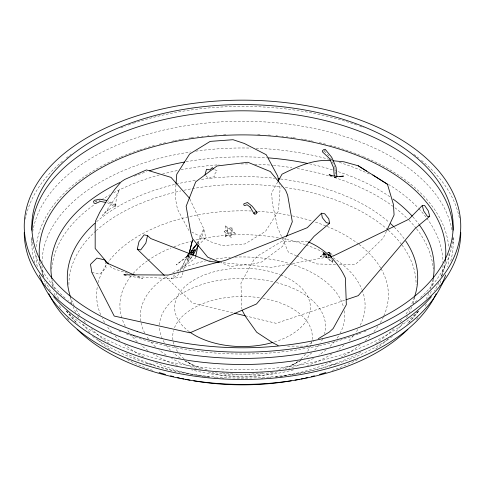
<?xml version="1.0" encoding="UTF-8"?>
<svg xmlns="http://www.w3.org/2000/svg" width="485" height="485" viewBox="0 0 485 485"><rect width="100%" height="100%" fill="white"/><g stroke="black" fill="none" stroke-linecap="round" stroke-linejoin="round"><path stroke-width="0.36" stroke-dasharray="2.42 1.82" d="M188.089 254.88L187.756 260.493L189.338 257.189L190.005 258.256L190.957 256.013M175.982 184.682L175.091 196.619L177.462 209.193L188.962 230.599M115.539 205.737L116.515 197.219L119.365 189.459C115.06 198.886 109.258 207.635 102.42 215.419L108.258 209.866L107.1 210.623L115.539 205.737A22.571 10.743 37.3 0 0 107.415 201.681M195.564 256.886L195.249 258.317L182.354 267.568L192.387 256.219L184.433 266.665L183.142 271.8M198.365 244.004L198.674 242.573L198.05 243.937M182.954 272.534L181.851 276.935L171.114 278.76L138.207 276.759L135.351 275.819M228.429 234.819L230.999 237.729L230.302 234.146L229.023 232.691L228.429 234.819L225.149 236.88L226.174 233.152L227.889 231.854L226.865 231.115L224.112 231.666L226.174 233.152M225.149 236.88L227.38 233.721L227.889 231.854M330.194 258.099L328.333 257.329L325.89 257.765L326.878 254.292M230.302 234.146L230.751 232.624L232.46 232.036L235.31 233.515L231.897 234.698L230.999 237.729M187.028 256.371C188.125 250.921 190.15 260.099 187.756 260.493L187.028 256.371L188.744 253.849M440.968 277.087L445.976 263.907M286.011 237.838L282.731 246.222L261.494 262.064L253.703 263.895L230.145 266.465L220.633 262.531M197.092 243.585L203.755 228.768L189.496 198.213M386.442 231.26L383.259 238.056L361.955 258.76L355.469 264.21L337.093 264.428M178.71 273.564L177.728 275.48L171.114 278.76L174.624 274.849M180.026 271.012L184.991 261.057L188.829 254.704L176.194 264.949L188.701 255.48M325.89 257.765L324.986 256.389L326.138 254.164M189.065 257.032L190.193 254.983M277.729 181.911L271.661 192.83L272.34 203.379L277.826 228.023L281.464 236.334M197.589 243.07L202.397 235.946L203.755 228.768L205.864 237.759L199.086 244.501M115.812 204.779L115.212 205.573L114.939 206.531L115.266 206.695L116.145 204.949L108.149 200.954M325.496 253.613L324.077 255.292L320.427 256.456L324.15 253.637L326.423 253.606M408.449 322.81L418.555 310.94M224.112 231.666L225.913 230.193L225.41 225.943L227.507 228.253L229.314 229.393L231.03 228.956L232.454 227.35L232.479 230.799L235.31 233.515M177.637 271.497L182.651 265.907L187.653 254.643L189.004 257.044M323.737 151.435L325.156 150.186M226.865 231.115L227.762 230.375L227.507 228.253M324.974 252.636L322.088 254.461L324.077 255.292L325.853 254.17M227.38 233.721L229.023 232.691M306.096 346.096L313.85 341.41M291.855 365.296L301.227 360.27M325.665 253.982L320.427 256.456L324.986 256.389M344.689 300.227L276.129 323.325L246.04 316.008M225.41 225.943L229.011 228.229L232.454 227.35M325.55 253.582L322.088 254.461L325.871 254.528M330.103 365.326L338.312 363.307M288.817 264.216L271.764 267.374L220.899 262.512M292.522 263.531L328.848 256.808M334.383 176.934L335.693 177.486L337.821 177.104M329.964 253.934L331.34 253.8L333.825 255.928M327.387 252.649L330.903 252.497L327.539 252.643M307.781 241.627L281.191 241.712L257.941 255.777L254.128 259.275L240.954 283.088L241.869 309.06M287.635 346.157L305.362 346.096M335.614 264.416L317.014 263.979L297.147 256.171M324.677 253.218L323.362 252.697L324.956 254.146L326.047 254.182L327.963 256.868L330.582 258.008L332.801 261.47C328.63 261.106 326.235 256.571 323.719 253.685L329.473 259.821L332.589 262.258L330.934 261.118M231.03 228.956L231.048 230.678L232.479 230.799M225.913 230.193L227.762 230.375M128.955 275.832L142.723 278.723L135.849 275.71M91.847 272.424L99.649 274.243L106.088 267.981L105.215 262.84M232.83 312.795L192.472 302.979L164.851 275.965M146.688 363.307L154.897 365.326M324.956 254.146L326.363 254.498M127.494 273.243L111.786 268.084L109.834 265.774M328.424 252.606L331.34 253.8M214.813 169.756L217.171 170.708L214.764 174.036L214.291 176.879L211.333 176.995L208.617 178.456L204.991 174.909M296.481 255.874L288.436 252.267L281.767 237.026M107.318 202.73L115.266 206.695M191.605 231.963L210.811 241.845L222.142 245.616L244.961 243.943L265.562 231.303L278.42 211.084L280.094 188.707L279.117 183.53M328.933 253.728L331.546 255.086M184.397 360.604L193.145 365.296M231.048 230.678L232.46 232.036M324.416 151.144L329.679 156.891M66.445 310.94L76.551 322.81A191.623 110.635 0 0 0 78.03 324.265M323.362 252.697L325.441 255.989M329.26 253.091L329.958 254.225M187.822 254.716L190.005 258.256M230.751 232.624L231.897 234.698M330.637 157.934L334.504 166.785M39.024 263.907L44.032 277.087M332.31 260.154L332.801 261.47M95.897 200.699L96.424 202.354M229.011 228.229L229.314 229.393M334.802 167.464L335.693 177.486M328.236 256.025L328.333 257.329M453.154 237.644L453.154 242.864M31.846 237.644L31.846 242.864M95.018 201.833A22.571 10.743 37.3 0 1 100.134 200.293M414.778 296.972A173.6 100.225 0 0 1 412.996 303.477M411.698 307.041A173.6 100.225 0 0 1 409.279 312.431M407.618 315.559A173.6 100.225 0 0 1 406.157 318.045M402.883 322.968A173.6 100.225 0 0 1 395.045 332.455M387.691 339.561A173.6 100.225 0 0 1 375.245 349.2M357.657 359.615A173.6 100.225 0 0 1 332.286 370.394M152.714 370.394A173.6 100.225 0 0 1 127.343 359.615M109.755 349.2A173.6 100.225 0 0 1 97.309 339.561M89.955 332.455A173.6 100.225 0 0 1 82.117 322.968M78.843 318.045A173.6 100.225 0 0 1 77.382 315.559M75.721 312.431A173.6 100.225 0 0 1 73.302 307.041M72.004 303.477A173.6 100.225 0 0 1 70.222 296.972M68.9 284.616A173.6 100.225 0 0 1 95.709 231.109M96.236 230.624A173.6 100.225 0 0 1 180.911 190.908M183.912 190.265A173.6 100.225 0 0 1 281.597 186.961M285.253 187.477A173.6 100.225 0 0 1 387.691 229.666M388.23 230.145A173.6 100.225 0 0 1 401.544 244.44M401.998 245.04A173.6 100.225 0 0 1 416.1 284.616M433.25 279.324A190.957 110.247 0 0 1 432.068 287.459M431.183 291.145A190.957 110.247 0 0 1 429.843 295.535M426.357 303.962A190.957 110.247 0 0 1 424.411 307.714M418.034 317.584A190.957 110.247 0 0 1 416.191 319.997M68.809 319.997A190.957 110.247 0 0 1 66.966 317.584M60.589 307.714A190.957 110.247 0 0 1 58.643 303.962M55.157 295.535A190.957 110.247 0 0 1 53.817 291.145M52.932 287.459A190.957 110.247 0 0 1 51.749 279.324M51.749 269.029A190.957 110.247 0 0 1 94.987 204.167M101.413 199.881A190.957 110.247 0 0 1 109.907 194.837M113.66 192.8A190.957 110.247 0 0 1 159.601 174.855M162.481 174.073A190.957 110.247 0 0 1 177.977 170.411M180.984 169.805A190.957 110.247 0 0 1 219.087 164.761M241.003 163.93A190.957 110.247 0 0 1 249.266 163.997M254.558 164.148A190.957 110.247 0 0 1 272.703 165.312M273.449 165.385A190.957 110.247 0 0 1 291.921 167.683M297.226 168.55A190.957 110.247 0 0 1 394.299 207.289M394.893 207.738A190.957 110.247 0 0 1 407.873 219.05M408.988 220.178A190.957 110.247 0 0 1 416.191 228.356M416.657 228.956A190.957 110.247 0 0 1 433.25 269.029M452.966 237.717A210.654 121.62 0 0 1 450.304 262.791M34.696 262.791A210.654 121.62 0 0 1 32.034 237.717M32.719 231.8A210.654 121.62 0 0 1 242.5 121.244A210.654 121.62 0 0 1 452.281 231.8M383.411 316.85A145.882 84.226 0 0 1 380.373 322.574M377.936 326.35A145.882 84.226 0 0 1 373.189 332.474M369.97 336.014A145.882 84.226 0 0 1 365.296 340.525M360.3 344.732A145.882 84.226 0 0 1 341.301 357.021M331.31 361.871A145.882 84.226 0 0 1 278.063 376.736M277.323 376.839A145.882 84.226 0 0 1 275.844 377.045M209.156 377.045A145.882 84.226 0 0 1 207.677 376.839M206.937 376.736A145.882 84.226 0 0 1 153.69 361.871M143.699 357.021A145.882 84.226 0 0 1 124.7 344.732M119.704 340.525A145.882 84.226 0 0 1 115.03 336.014M111.811 332.474A145.882 84.226 0 0 1 107.064 326.35M104.627 322.574A145.882 84.226 0 0 1 102.202 318.124M100.656 314.729A145.882 84.226 0 0 1 97.552 285.526M98.225 282.591A145.882 84.226 0 0 1 106.633 264.38M107.064 263.755A145.882 84.226 0 0 1 251.618 210.993M257.729 211.284A145.882 84.226 0 0 1 291.612 215.74M292.364 215.898A145.882 84.226 0 0 1 311.994 220.996M315.444 222.112A145.882 84.226 0 0 1 326.387 226.143M327.096 226.434A145.882 84.226 0 0 1 358.536 244.004M359.13 244.458A145.882 84.226 0 0 1 380.743 268.156M381.113 268.793A145.882 84.226 0 0 1 383.732 316.147M362.131 290.03A122.59 70.78 0 0 1 359.652 326.332M357.839 329.473A122.59 70.78 0 0 1 355.76 332.571M353.432 335.614A122.59 70.78 0 0 1 347.69 341.834M344.041 345.144A122.59 70.78 0 0 1 337.014 350.564M331.873 353.935A122.59 70.78 0 0 1 307.484 365.502M293.383 369.879A122.59 70.78 0 0 1 191.617 369.879M177.516 365.502A122.59 70.78 0 0 1 153.127 353.935M147.986 350.564A122.59 70.78 0 0 1 140.959 345.144M137.31 341.834A122.59 70.78 0 0 1 131.568 335.614M129.24 332.571A122.59 70.78 0 0 1 127.161 329.473M125.348 326.332A122.59 70.78 0 0 1 122.087 318.766M121.85 318.039A122.59 70.78 0 0 1 131.083 275.965M133.078 273.576A122.59 70.78 0 0 1 147.361 260.851M147.986 260.415A122.59 70.78 0 0 1 171.023 247.987M173.879 246.841A122.59 70.78 0 0 1 190.902 241.287M195.952 240.014A122.59 70.78 0 0 1 278.711 237.868M282.428 238.571A122.59 70.78 0 0 1 305.277 244.695M306.017 244.949A122.59 70.78 0 0 1 324.811 253.037M333.189 257.862A122.59 70.78 0 0 1 361.846 289.309M276.438 282.597A83.056 47.954 0 0 1 324.568 333.722M322.725 338.772A83.056 47.954 0 0 1 320.682 342.543M319.009 345.017A83.056 47.954 0 0 1 314.425 350.34M311.843 352.753A83.056 47.954 0 0 1 304.604 358.203M300.615 360.622A83.056 47.954 0 0 1 277.85 369.752M262.555 372.892A83.056 47.954 0 0 1 221.002 372.68M207.15 369.752A83.056 47.954 0 0 1 184.385 360.622M180.396 358.203A83.056 47.954 0 0 1 173.157 352.753M170.575 350.34A83.056 47.954 0 0 1 165.991 345.017M164.318 342.543A83.056 47.954 0 0 1 162.578 339.403M162.275 338.772A83.056 47.954 0 0 1 159.456 327.096M159.486 324.895A83.056 47.954 0 0 1 273.558 281.888M262.84 298.251A69.798 40.297 0 0 1 307.411 351.607M305.586 354.038A69.798 40.297 0 0 1 300.942 358.827M298.166 361.107A69.798 40.297 0 0 1 283.937 369.224M277.396 371.698A69.798 40.297 0 0 1 207.604 371.698M201.063 369.224A69.798 40.297 0 0 1 186.834 361.107M184.058 358.827A69.798 40.297 0 0 1 179.414 354.038M177.589 351.607A69.798 40.297 0 0 1 173.563 330.491M174.497 327.727A69.798 40.297 0 0 1 260.566 297.875M344.271 310.8A102.159 58.982 0 0 1 340.264 333.031M338.506 336.087A102.159 58.982 0 0 1 336.445 339.094M334.601 341.446A102.159 58.982 0 0 1 329.461 346.878M326.199 349.746A102.159 58.982 0 0 1 318.797 355.147M313.516 358.324A102.159 58.982 0 0 1 288.763 368.509M272.691 372.274A102.159 58.982 0 0 1 212.309 372.274M196.237 368.509A102.159 58.982 0 0 1 171.484 358.324M166.203 355.147A102.159 58.982 0 0 1 158.801 349.746M155.54 346.878A102.159 58.982 0 0 1 150.398 341.446M148.555 339.094A102.159 58.982 0 0 1 146.494 336.087M144.736 333.031A102.159 58.982 0 0 1 140.85 321.785M140.729 321.052A102.159 58.982 0 0 1 167.537 275.856M172.727 272.843A102.159 58.982 0 0 1 205.61 260.924M209.314 260.142A102.159 58.982 0 0 1 210.811 259.857M216.061 258.954A102.159 58.982 0 0 1 230.308 257.365M234.892 257.111A102.159 58.982 0 0 1 289.466 263.549M290.157 263.755A102.159 58.982 0 0 1 343.513 307.126M452.966 237.577A210.654 121.62 0 0 1 452.687 240.53M452.596 241.275A210.654 121.62 0 0 1 419.84 298.063M417.136 300.439A210.654 121.62 0 0 1 413.171 303.713M366.151 330.891A210.654 121.62 0 0 1 364.005 331.776M361.119 332.934A210.654 121.62 0 0 1 358.936 333.777M358.203 334.056A210.654 121.62 0 0 1 137.176 337.754M136.424 337.499A210.654 121.62 0 0 1 125.336 333.498M120.995 331.776A210.654 121.62 0 0 1 118.849 330.891M71.828 303.713A210.654 121.62 0 0 1 67.864 300.439M65.16 298.063A210.654 121.62 0 0 1 32.234 239.79M32.162 239.05A210.654 121.62 0 0 1 32.034 237.577M414.329 297.487A175.206 101.153 0 0 1 410.819 305.799M409.492 308.327A175.206 101.153 0 0 1 405.236 315.201M401.592 320.094A175.206 101.153 0 0 1 399.616 322.489M393.735 328.794A175.206 101.153 0 0 1 375.826 343.35M360.798 352.34A175.206 101.153 0 0 1 288.599 375.311M287.126 375.542A175.206 101.153 0 0 1 283.513 376.069M282.779 376.166A175.206 101.153 0 0 1 280.591 376.457M277.65 376.821A175.206 101.153 0 0 1 275.438 377.075M270.976 377.53A175.206 101.153 0 0 1 269.484 377.669M262.743 378.203A175.206 101.153 0 0 1 261.239 378.3M223.761 378.3A175.206 101.153 0 0 1 222.257 378.203M215.516 377.669A175.206 101.153 0 0 1 214.024 377.53M209.562 377.075A175.206 101.153 0 0 1 207.35 376.821M204.409 376.457A175.206 101.153 0 0 1 200.766 375.966M200.038 375.863A175.206 101.153 0 0 1 197.152 375.432M196.401 375.311A175.206 101.153 0 0 1 124.202 352.34M109.174 343.35A175.206 101.153 0 0 1 91.265 328.794M85.384 322.489A175.206 101.153 0 0 1 83.408 320.094M79.764 315.201A175.206 101.153 0 0 1 75.508 308.327M74.181 305.799A175.206 101.153 0 0 1 70.671 297.487M96.521 221.79A175.206 101.153 0 0 1 175.455 184.27M176.188 184.1A175.206 101.153 0 0 1 195.643 180.256M201.487 179.383A175.206 101.153 0 0 1 274.692 178.292M280.591 178.989A175.206 101.153 0 0 1 389.031 222.269M394.232 227.15A175.206 101.153 0 0 1 404.805 239.632M280.724 274.977A67.888 39.194 0 0 1 273.746 342.161M189.253 331.679A67.888 39.194 0 0 1 192.539 280.833A67.888 39.194 0 0 1 280.021 274.704M442.993 265.204A200.505 115.763 0 0 1 441.829 276.268M440.847 280.688A200.505 115.763 0 0 1 439.331 285.81M45.669 285.81A200.505 115.763 0 0 1 44.153 280.688M43.171 276.268A200.505 115.763 0 0 1 42.007 265.204M41.995 263.009A200.505 115.763 0 0 1 190.605 151.92M195.722 151.168A200.505 115.763 0 0 1 250.812 148.077M256.128 148.246A200.505 115.763 0 0 1 328.721 159.225M329.442 159.426A200.505 115.763 0 0 1 331.588 160.032M339.324 162.366A200.505 115.763 0 0 1 370.067 174.43M388.388 184.324A200.505 115.763 0 0 1 418.361 208.138M418.907 208.714A200.505 115.763 0 0 1 426.4 217.607M426.855 218.22A200.505 115.763 0 0 1 443.005 263.009M433.02 279.342A191.623 110.635 0 0 1 430.492 288.927M428.849 293.273A191.623 110.635 0 0 1 426.37 298.645M418.646 311.055A191.623 110.635 0 0 1 406.97 324.265M392.395 336.42A191.623 110.635 0 0 1 92.605 336.42M75.987 322.246A191.623 110.635 0 0 1 66.354 311.055M58.63 298.645A191.623 110.635 0 0 1 56.151 293.273M54.508 288.927A191.623 110.635 0 0 1 51.98 279.342M134.29 176.194A191.623 110.635 0 0 1 146.688 171.684M186.064 161.772A191.623 110.635 0 0 1 266.756 157.752M309.497 163.845A191.623 110.635 0 0 1 334.177 170.35M334.874 170.568A191.623 110.635 0 0 1 336.942 171.235M338.312 171.684A191.623 110.635 0 0 1 389.898 196.801M412.796 216.771A191.623 110.635 0 0 1 419.095 224.549M449.025 253.303A206.525 119.237 0 0 1 447.728 266.641M37.272 266.641A206.525 119.237 0 0 1 35.975 253.303M36.296 246.653A206.525 119.237 0 0 1 120.286 157.188M120.989 156.885A206.525 119.237 0 0 1 139.237 150.041M139.922 149.816A206.525 119.237 0 0 1 155.418 145.185M159.056 144.233A206.525 119.237 0 0 1 165.688 142.62M171.66 141.299A206.525 119.237 0 0 1 173.909 140.832M174.661 140.68A206.525 119.237 0 0 1 180.705 139.528M181.463 139.395A206.525 119.237 0 0 1 183.736 138.995M189.047 138.128A206.525 119.237 0 0 1 190.508 137.91M191.235 137.801A206.525 119.237 0 0 1 194.17 137.376M197.128 136.982A206.525 119.237 0 0 1 198.614 136.788M201.59 136.43A206.525 119.237 0 0 1 203.088 136.261M207.598 135.782A206.525 119.237 0 0 1 209.108 135.636M214.406 135.176A206.525 119.237 0 0 1 216.68 135M223.53 134.569A206.525 119.237 0 0 1 227.338 134.387M257.662 134.387A206.525 119.237 0 0 1 261.47 134.569M268.32 135A206.525 119.237 0 0 1 270.594 135.176M275.892 135.636A206.525 119.237 0 0 1 277.402 135.782M281.912 136.261A206.525 119.237 0 0 1 283.41 136.43M286.386 136.788A206.525 119.237 0 0 1 287.872 136.982M290.83 137.376A206.525 119.237 0 0 1 292.297 137.582M293.031 137.691A206.525 119.237 0 0 1 295.953 138.128M301.264 138.995A206.525 119.237 0 0 1 303.537 139.395M304.295 139.528A206.525 119.237 0 0 1 310.339 140.68M311.091 140.832A206.525 119.237 0 0 1 313.34 141.299M319.312 142.62A206.525 119.237 0 0 1 325.944 144.233M329.582 145.185A206.525 119.237 0 0 1 345.077 149.816M345.763 150.041A206.525 119.237 0 0 1 362.586 156.297M363.301 156.594A206.525 119.237 0 0 1 448.704 246.653M445.224 260.997A203.288 117.37 0 0 1 441.495 276.262M438.864 282.634A203.288 117.37 0 0 1 434.457 290.903M418.064 311.431A203.288 117.37 0 0 1 66.936 311.431M50.543 290.903A203.288 117.37 0 0 1 46.136 282.634M43.505 276.262A203.288 117.37 0 0 1 39.776 260.997M25.444 219.275A218.25 126.003 0 0 1 63.505 160.335M66.378 158.007A218.25 126.003 0 0 1 71.174 154.363M120.935 127.779A218.25 126.003 0 0 1 125.288 126.136M128.21 125.081A218.25 126.003 0 0 1 132.635 123.554M133.375 123.305A218.25 126.003 0 0 1 356.79 125.081M359.712 126.136A218.25 126.003 0 0 1 364.065 127.779M413.826 154.363A218.25 126.003 0 0 1 418.622 158.007M421.495 160.335A218.25 126.003 0 0 1 459.556 219.275M335.323 177.28L334.414 177.486L336.972 177.48L335.323 177.28"/><path stroke-width="0.73" d="M190.66 254.437L194.976 249.811L191.363 250.824M176.037 183.936L176.764 174.242L189.623 154.024L210.223 141.384L233.036 139.71L244.373 143.481L266.223 154.727L277.723 176.14L278.699 181.317M195.716 256.171L198.056 245.434M164.312 275.438L137.273 249.193L138.983 241.651L144.118 234.855L147.543 235.601L150.75 238.547L209.684 261.445L218.656 262.3M147.543 235.601L145.833 243.143L140.705 249.939L137.273 249.193M189.047 254.067L192.515 239.954L189.004 254.007M204.991 174.909L206.519 169.265L209.908 169.865L212.297 167.622L213.739 169.047M286.562 236.437L292.31 221.76L287.666 195.219L285.58 190.156L270.315 171.538L247.902 162.275L216.953 165.985L195.716 181.82L186.137 206.289L190.781 232.83L192.466 238.578L207.732 257.195L219.954 262.252M441.987 284.161L445.691 275.043M387.078 229.902L394.087 214.958L393.408 204.415L387.442 184.233L372.807 174.982M198.565 245.016L192.775 255.583M253.976 213.588L254.704 212.266L256.256 211.666L257.074 212.381L256.347 213.703L254.801 214.303L253.976 213.588L250.096 206.962L250.727 207.568L247.12 204.761L244.604 205.61L243.743 204.894L243.9 203.785L247.544 202.506L252.115 206.18L257.074 212.381M278.087 181.269L282.009 174.206C297.081 166.701 313.346 159.189 330.576 160.529M189.265 254.091L196.789 244.258L192.86 248.465M194.976 249.811L193.054 252.255L193.794 253.024L191.714 254.964M346.114 299.742L358.257 295.656L415.142 228.435L429.71 216.322L428.322 210.884L424.611 205.47L422.283 205.488L408.849 219.256L333.298 255.983L330.333 256.529M134.472 275.104L106.288 262.749L104.718 259.899L96.909 258.081L90.477 264.343L91.847 272.424L114.199 316.044L189.981 332.795L256.523 303.968L314.165 236.231L329.606 223.288L328.781 218.826L324.726 213.788L321.494 213.212L307.296 227.695L225.786 260.209L168.313 275.05L123.881 274.771L126.051 275.225M318.372 338.669L329.351 332.025L333.159 328.533L346.338 304.719L345.393 278.002C338.009 261.815 324.823 248.932 308.454 241.96M339.943 176.728L343.483 176.097L338.991 176.51L333.741 176.013L329.139 174.733L331.758 175.831M190.666 252.097L192.539 252.036M429.71 216.322L427.382 216.34L423.672 210.927L422.283 205.488M190.666 252.242L192.533 252.242M332.801 160.741L343.926 161.796L358.215 165.779L387.442 184.233M329.606 223.288L326.375 222.712L322.319 217.674L321.494 213.212M106.815 200.499L99.904 199.183L94.448 200.263L93.526 201.475L94.048 203.124L95.496 203.567L100.359 201.402L105.93 202.463M234.297 313.152L245.307 315.826M328.472 255.025L330.582 255.553L331.322 257.523M327.993 254.77L330.582 255.553L327.957 254.516M278.172 345.508L272.819 342.822L256.704 332.255L245.289 316.19L242.233 310.442M358.215 165.779L366.666 171.12M189.496 198.213L171.011 177.383L146.464 169.932L124.803 179.42L121.201 181.772L114.599 189.568L106.767 200.723L99.795 212.242L95.557 221.045L95.187 224.767L95.175 248.478L108.367 264.046M39.309 275.043L43.013 284.161M336.905 176.752L336.063 167.24L331.704 157.285L325.18 149.271L323.78 149.592L322.361 150.841L322.337 151.756L329.564 158.583L333.547 167.689L334.28 175.982M431.401 296.687A210.654 121.62 0 0 1 242.5 364.484A210.654 121.62 0 0 1 53.599 296.687M443.248 281.306A206.525 119.237 0 0 1 242.5 372.535A206.525 119.237 0 0 1 41.752 281.306M407.873 329.303A190.957 110.247 0 0 1 77.127 329.303M325.853 372.529A173.6 100.225 0 0 1 319.506 374.438M314.45 375.826A173.6 100.225 0 0 1 311.515 376.578M307.823 377.475A173.6 100.225 0 0 1 305.586 377.991M304.089 378.318A173.6 100.225 0 0 1 301.088 378.961M299.578 379.27A173.6 100.225 0 0 1 295.038 380.143M291.236 380.81A173.6 100.225 0 0 1 193.764 380.81M189.962 380.143A173.6 100.225 0 0 1 185.422 379.27M183.912 378.961A173.6 100.225 0 0 1 180.911 378.318M179.414 377.991A173.6 100.225 0 0 1 177.177 377.475M173.484 376.578A173.6 100.225 0 0 1 170.55 375.826M165.494 374.438A173.6 100.225 0 0 1 159.147 372.529M405.66 240.869A175.206 101.153 0 0 1 414.808 296.038M70.192 296.038A175.206 101.153 0 0 1 94.89 223.239M278.39 178.716A175.206 101.153 0 0 1 279.857 178.898M390.643 223.724A175.206 101.153 0 0 1 393.735 226.659M51.846 278.602A191.623 110.635 0 0 1 119.74 182.548M149.435 170.787A191.623 110.635 0 0 1 184.549 162.045M268.272 157.867A191.623 110.635 0 0 1 307.248 163.372M393.008 199.02A191.623 110.635 0 0 1 412.274 216.189M419.537 225.161A191.623 110.635 0 0 1 433.153 278.602M39.776 260.997A203.288 117.37 0 0 1 242.5 134.891A203.288 117.37 0 0 1 445.224 260.997M273.061 342.361A67.888 39.194 0 0 1 189.877 332.128M436.173 293.698A200.505 115.763 0 0 1 242.5 379.5A200.505 115.763 0 0 1 48.827 293.698M31.883 230.223A210.654 121.62 0 0 1 242.5 110.81A210.654 121.62 0 0 1 453.117 230.223M460.75 232.43A218.25 126.003 0 0 1 242.5 358.433A218.25 126.003 0 0 1 24.25 232.43M137.176 331.491A210.654 121.62 0 0 0 453.154 226.168A210.654 121.62 0 0 0 137.176 120.838A210.654 121.62 0 0 0 137.176 331.491M133.375 335.287A218.25 126.003 0 0 0 460.75 226.168A218.25 126.003 0 0 0 133.375 117.043A218.25 126.003 0 0 0 133.375 335.287"/></g></svg>
